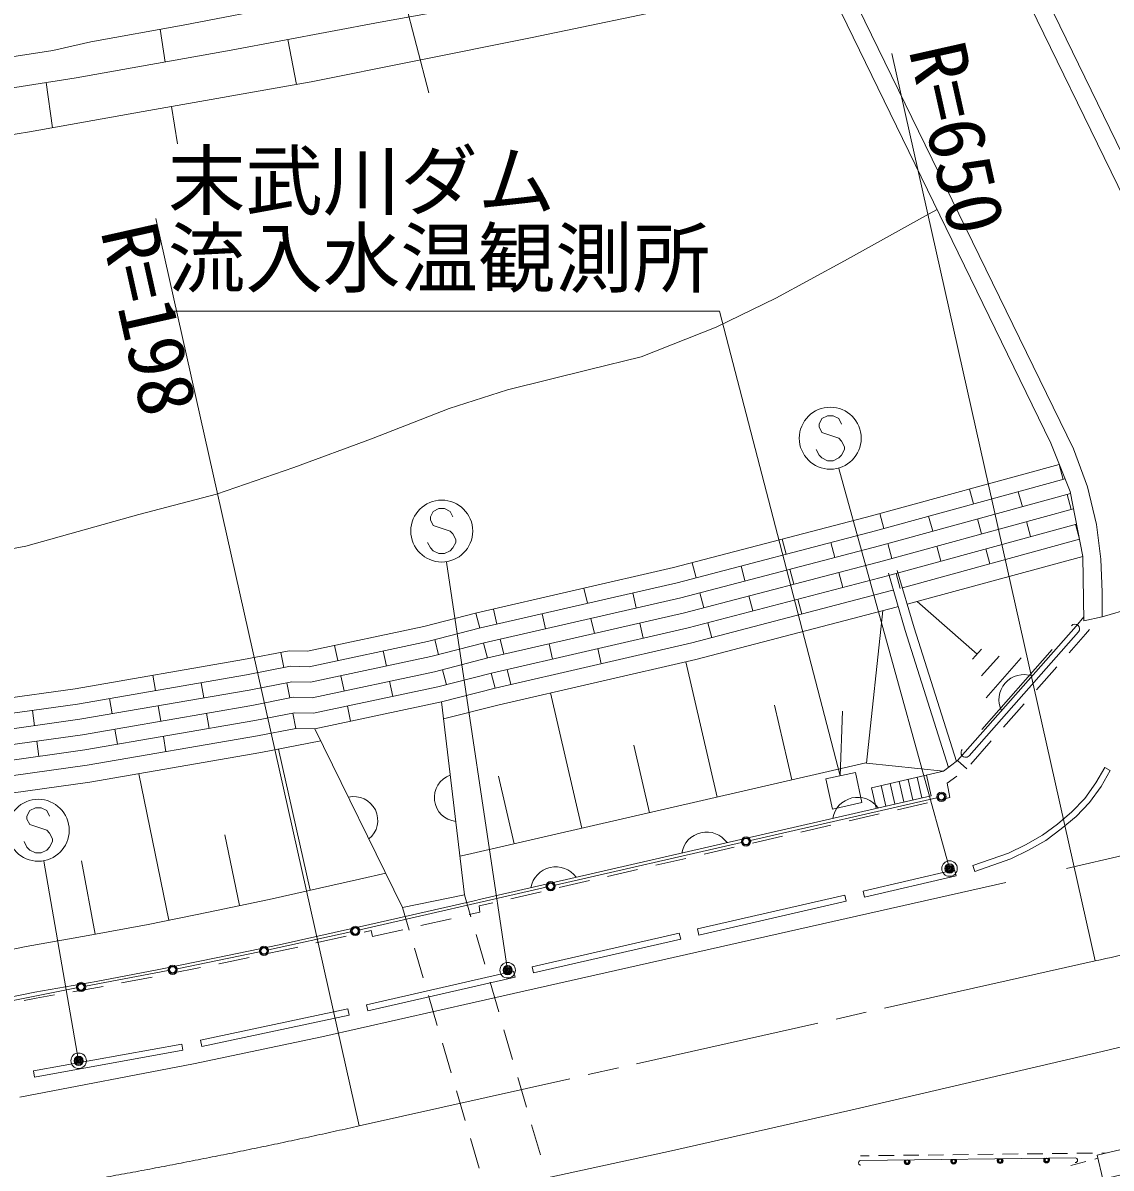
# Model space of a CAD drawing. Units: millimetres at full size, sheet at 1:1000; details may follow other scales. Extents: x 40000 to 680000, y 20000 to 380000.
# Drawn here: x 449116 to 484238, y 282363 to 319309 of the extents above; entities that cross this region are included whole.
import ezdxf
from ezdxf.enums import TextEntityAlignment as Align

# ---------------------------------------------------------------- set-up
doc = ezdxf.new("R2010")
doc.units = ezdxf.units.MM
doc.header["$LTSCALE"] = 1000
doc.header["$PDMODE"] = 32
doc.header["$PDSIZE"] = 500
doc.linetypes.add('CHAIN', pattern=[18.5, 12, -1.5, 3.5, -1.5])
for name, color, linetype, lineweight in [('M-BGD', 7, 'Continuous', 13), ('M-BMK', 2, 'Continuous', 13), ('M-STR-HTXT', 7, 'Continuous', 13), ('M-STR-STR1', 1, 'Continuous', 13), ('M-STR-STRC', 7, 'Continuous', 13)]:
    doc.layers.add(name, color=color, linetype=linetype, lineweight=lineweight)
doc.styles.add('ＭＳ ゴシック', font='')
doc.styles.get('ＭＳ ゴシック').set_extended_font_data('MS Gothic')

msp = doc.modelspace()

# ---------------------------------------------------------------- linework, layer by layer
at = {"layer": 'M-BGD'}
for p, q in [((461293, 320623), (462223, 317050)), ((453549, 319105), (453705, 318047)), ((457671, 318772), (457944, 317322)), ((449863, 317386), (450077, 315929)), ((453909, 316614), (454111, 315407)), ((482567, 305064), (476508, 303407)), ((482690, 304579), (482558, 305061)), ((482757, 304597), (476637, 302924)), ((482933, 304127), (476767, 302441)), ((479796, 303788), (479664, 304270)), ((481375, 303701), (481243, 304183)), ((482954, 303614), (482822, 304097)), ((476508, 303407), (470112, 301735)), ((476902, 302997), (476770, 303479)), ((483028, 303635), (476896, 301958)), ((478481, 302910), (478349, 303392)), ((483122, 303142), (477025, 301475)), ((480060, 302823), (479928, 303305)), ((481638, 302737), (481507, 303219)), ((483217, 302650), (483085, 303132)), ((476637, 302924), (470232, 301249)), ((473746, 302168), (473619, 302652)), ((477501, 301087), (483217, 302650)), ((476767, 302441), (470351, 300764)), ((475323, 302064), (475197, 302548)), ((477166, 302032), (477034, 302514)), ((478745, 301945), (478613, 302428)), ((480323, 301859), (480192, 302341)), ((476896, 301958), (470470, 300278)), ((470843, 301409), (470717, 301893)), ((477657, 300559), (483324, 302097)), ((470112, 301735), (463768, 300278)), ((472421, 301305), (472294, 301789)), ((473999, 301201), (473872, 301684)), ((475576, 301096), (475450, 301580)), ((477050, 301556), (477594, 299711)), ((477430, 301067), (477298, 301550)), ((477338, 301641), (477882, 299795)), ((470232, 301249), (463887, 299792)), ((477025, 301475), (470589, 299793)), ((470351, 300764), (464005, 299306)), ((467337, 300585), (467225, 301072)), ((468911, 300433), (468799, 300920)), ((471096, 300442), (470970, 300926)), ((472674, 300338), (472547, 300821)), ((464413, 299913), (464301, 300400)), ((474252, 300233), (474125, 300717)), ((479911, 298940), (477976, 300646)), ((463768, 300278), (462056, 299837)), ((463861, 299786), (463736, 300270)), ((470470, 300278), (464123, 298821)), ((465987, 299762), (465875, 300249)), ((467561, 299610), (467449, 300097)), ((476341, 295432), (476866, 300348)), ((483947, 300149), (483358, 300021)), ((462056, 299837), (458307, 299040)), ((463887, 299792), (462170, 299350)), ((470589, 299793), (464242, 298335)), ((469135, 299458), (469023, 299946)), ((471349, 299474), (471223, 299958)), ((477596, 299705), (478991, 295292)), ((477882, 299795), (479245, 295484)), ((483416, 299586), (483545, 299744)), ((462170, 299350), (458354, 298539)), ((464005, 299306), (462284, 298863)), ((462533, 298927), (462408, 299412)), ((464110, 298817), (463986, 299301)), ((464637, 298939), (464525, 299426)), ((466211, 298787), (466099, 299274)), ((482888, 298990), (483416, 299586)), ((457709, 299054), (456238, 298766)), ((457538, 298511), (457442, 299002)), ((458307, 299040), (457709, 299054)), ((459277, 298735), (459173, 299224)), ((460848, 298558), (460745, 299047)), ((467785, 298635), (467673, 299123)), ((480053, 299101), (479768, 298779)), ((482337, 299092), (480063, 296514)), ((456238, 298766), (450804, 297829)), ((457752, 298553), (456329, 298274)), ((458354, 298539), (457752, 298553)), ((462284, 298863), (458401, 298038)), ((464123, 298821), (462399, 298376)), ((471522, 294330), (470517, 298699)), ((480625, 298883), (480056, 298239)), ((481339, 298827), (480202, 297537)), ((481829, 297791), (482491, 298540)), ((456329, 298274), (450881, 297335)), ((453395, 297768), (453310, 298261)), ((462399, 298376), (458448, 297537)), ((459485, 297757), (459381, 298246)), ((464242, 298335), (462513, 297890)), ((462783, 297959), (462658, 298443)), ((464360, 297849), (464235, 298333)), ((464861, 297964), (464749, 298451)), ((450804, 297829), (444829, 296993)), ((454958, 297530), (454874, 298023)), ((457794, 298052), (456420, 297782)), ((457731, 297530), (457634, 298020)), ((458401, 298038), (457794, 298052)), ((462513, 297890), (458495, 297036)), ((461056, 297580), (460952, 298069)), ((456420, 297782), (450958, 296841)), ((452002, 297021), (451917, 297513)), ((457837, 297551), (456510, 297290)), ((458448, 297537), (457837, 297551)), ((467153, 293326), (466148, 297695)), ((450881, 297335), (444888, 296497)), ((449496, 296636), (449427, 297131)), ((456510, 297290), (451035, 296346)), ((453565, 296783), (453480, 297275)), ((457880, 297050), (456601, 296799)), ((458495, 297036), (457880, 297050)), ((458542, 296534), (462628, 297403)), ((459693, 296779), (459589, 297268)), ((462628, 297403), (463370, 291182)), ((473931, 294884), (473377, 297293)), ((480769, 296592), (481432, 297341)), ((450958, 296841), (444948, 296000)), ((456601, 296799), (451112, 295852)), ((455128, 296545), (455043, 297037)), ((457923, 296549), (457827, 297039)), ((451035, 296346), (445007, 295503)), ((452172, 296035), (452087, 296528)), ((457923, 296549), (458542, 296534)), ((461364, 290775), (458542, 296534)), ((449634, 295646), (449565, 296141)), ((453735, 295797), (453650, 296290)), ((469337, 293828), (468835, 296012)), ((479710, 295393), (480372, 296142)), ((451112, 295852), (445066, 295007)), ((458386, 291327), (457368, 295879)), ((476341, 295432), (478826, 295166)), ((479581, 295247), (479281, 295512)), ((453822, 290361), (452861, 295088)), ((464968, 292823), (464466, 295008)), ((477398, 294837), (477550, 294177)), ((477690, 294905), (477842, 294244)), ((477982, 294972), (478134, 294311)), ((478275, 295039), (478427, 294378)), ((478945, 294781), (479254, 295007)), ((476813, 294703), (476965, 294042)), ((477105, 294770), (477257, 294110)), ((479037, 294315), (478945, 294781)), ((478427, 294378), (463800, 291016)), ((477340, 293923), (478314, 294147)), ((478899, 294283), (479037, 294315)), ((475780, 293565), (476755, 293789)), ((474221, 293206), (475196, 293430)), ((456107, 290832), (455630, 293114)), ((472662, 292848), (473636, 293072)), ((471103, 292489), (472077, 292713)), ((451454, 289908), (451011, 292279)), ((469543, 292131), (470518, 292355)), ((467984, 291772), (468958, 291996)), ((476231, 291302), (479188, 291984)), ((479843, 291935), (479777, 292124)), ((466425, 291414), (467399, 291638)), ((463370, 291182), (461364, 290775)), ((463370, 291182), (463577, 290474)), ((464865, 291055), (465840, 291279)), ((470891, 290077), (475646, 291173)), ((476276, 291107), (476231, 291302)), ((463775, 291007), (460314, 290223)), ((461364, 290775), (461582, 290037)), ((463845, 290821), (464281, 290921)), ((463863, 290617), (463845, 290821)), ((461963, 290187), (462938, 290408)), ((463523, 290540), (463863, 290617)), ((460402, 289833), (461378, 290054)), ((470936, 289882), (470891, 290077)), ((458570, 289626), (459546, 289844)), ((460132, 289975), (460353, 290025)), ((460353, 290025), (460402, 289833)), ((463745, 289898), (464025, 288938)), ((465550, 288853), (470303, 289943)), ((457008, 289283), (457428, 289371)), ((457428, 289371), (457985, 289495)), ((461752, 289461), (462035, 288502)), ((455441, 288956), (455448, 288957)), ((455448, 288957), (456420, 289160)), ((453874, 288637), (454854, 288836)), ((460202, 287629), (464956, 288718)), ((465595, 288658), (465550, 288853)), ((450728, 288052), (451521, 288191)), ((451521, 288191), (451712, 288227)), ((452302, 288337), (453285, 288521)), ((464193, 288362), (464473, 287402)), ((449154, 287766), (449543, 287845)), ((449543, 287845), (450137, 287949)), ((462205, 287927), (462488, 286968)), ((454845, 286485), (459603, 287496)), ((460247, 287434), (460202, 287629)), ((464641, 286826), (464921, 285866)), ((449454, 285497), (454245, 286362)), ((454887, 286289), (454845, 286485)), ((462658, 286392), (462941, 285433)), ((449490, 285300), (449454, 285497)), ((465089, 285290), (465369, 284330)), ((463111, 284858), (463394, 283899)), ((465537, 283754), (465817, 282794)), ((463564, 283323), (463848, 282364)), ((476434, 282762), (476154, 282758)), ((476156, 282608), (483082, 282690)), ((477234, 282771), (476734, 282765)), ((478034, 282780), (477534, 282775)), ((478834, 282790), (478334, 282784)), ((479634, 282799), (479134, 282793)), ((480434, 282809), (479934, 282803)), ((481234, 282818), (480734, 282812)), ((482034, 282827), (481534, 282822)), ((482834, 282837), (482334, 282831)), ((483634, 282846), (483134, 282840)), ((483712, 282656), (483808, 282682)), ((484077, 282851), (483934, 282850)), ((482941, 282442), (483423, 282576))]:
    msp.add_line(p, q, dxfattribs=at)
for points in [[(492113, 302496), (491259, 303116), (490517, 303732), (489650, 304591), (488862, 305566), (488142, 306651), (487278, 308288), (478588, 326089)], [(473676, 324727), (483030, 305569), (483478, 304344), (483763, 303130), (483910, 302012), (483955, 300944), (483947, 300149)], [(441654, 317185), (446032, 317793), (450081, 318419), (451309, 318696), (454288, 319240), (457761, 319899), (462789, 320930), (466351, 321681), (470101, 322504), (472778, 323131), (473725, 323350)], [(439250, 315974), (441580, 316187), (446526, 316862), (450840, 317539), (455836, 318425), (460645, 319334), (464837, 320098), (469626, 321122), (473789, 322126), (474258, 322255)], [(425201, 313464), (427737, 313461), (431358, 313706), (435745, 314118), (440983, 314609), (444937, 315087), (449329, 315794), (452997, 316454), (458417, 317405), (461747, 318076), (465552, 318837), (470624, 319891), (473402, 320657), (474839, 321061)], [(416142, 300705), (418628, 300276), (420744, 299934), (422894, 299740), (424742, 299725), (429790, 300304), (437822, 300937), (445829, 301795), (449216, 302430), (452858, 303446), (455363, 304104), (457857, 304963), (460363, 305893), (462872, 306874), (464753, 307469), (467399, 308126), (469074, 308537), (471494, 309498), (473413, 310425), (475632, 311638), (478343, 313141), (478620, 313292)], [(462628, 297403), (464360, 297849), (470709, 299307), (477154, 300992), (477212, 301008)], [(462693, 296852), (464490, 297314), (470840, 298773), (477296, 300461), (477367, 300480)], [(483356, 300145), (483111, 299845), (479281, 295512)], [(409262, 294022), (413118, 293745), (417447, 293533), (422165, 293399), (426094, 293402), (430041, 293484), (435546, 293717), (440140, 294020), (445125, 294510), (451189, 295358), (456691, 296307), (457923, 296549)], [(409223, 293474), (413085, 293196), (417426, 292984), (422158, 292849), (426100, 292852), (430059, 292934), (435575, 293168), (440185, 293472), (445190, 293964), (451274, 294815), (456791, 295766), (458732, 296147)], [(463222, 292422), (463465, 292478), (476323, 295434)], [(479281, 295512), (478826, 295166), (476507, 294633), (476659, 293972)], [(479777, 292124), (480923, 292522), (481478, 292795), (482023, 293102), (482508, 293462), (482971, 293852), (483391, 294291), (483746, 294787), (484040, 295287)], [(479843, 291935), (481000, 292337), (481572, 292618), (482132, 292934), (482632, 293305), (483108, 293706), (483545, 294163), (483914, 294678), (484212, 295186), (484040, 295287)], [(399147, 287619), (403141, 287301), (405118, 287176), (408637, 287017), (412606, 286904), (416596, 286844), (420573, 286852), (422557, 286883), (424522, 286941), (428516, 287117), (430521, 287259), (434475, 287544), (436434, 287733), (440440, 288167), (442405, 288395), (445335, 288806), (447281, 289119), (449227, 289516), (451218, 289864), (453160, 290227), (455104, 290622), (457069, 291033), (459979, 291683), (460825, 291876)], [(476276, 291107), (479233, 291789), (479188, 291984)], [(470936, 289882), (475691, 290978), (475646, 291173)], [(460310, 290220), (457386, 289566), (455407, 289153), (453447, 288754), (451485, 288388), (449506, 288042), (447546, 287642)], [(465595, 288658), (470347, 289748), (470303, 289943)], [(460247, 287434), (465000, 288523), (464956, 288718)], [(454887, 286289), (459644, 287300), (459603, 287496)], [(449490, 285300), (454280, 286166), (454245, 286362)]]:
    msp.add_lwpolyline(points, dxfattribs=at)
for points in [[(475244, 293948), (475034, 294916), (475985, 295122), (476195, 294154)], [(483785, 282783), (484567, 282967), (484751, 282188), (483968, 282004)]]:
    msp.add_lwpolyline(points, close=True, dxfattribs=at)
for centre in [(479156, 282587), (479156, 282587), (479156, 282587), (480656, 282605), (480656, 282605), (480656, 282605), (482156, 282623), (482156, 282623), (482156, 282623), (477656, 282570), (477656, 282570), (477656, 282570)]:
    msp.add_circle(centre, 50, dxfattribs=at)
for centre, radius, start, end in [((481430, 297472), 812, 71.1502, 205.9104), ((463166, 294312), 769, 109.4877, 264.1269), ((459801, 293580), 769, 308.7895, 103.4287), ((476056, 293513), 812, 35.5682, 170.3285), ((471183, 292392), 812, 35.5682, 170.3285), ((466311, 291272), 812, 35.5682, 170.3285), ((479156, 282587), 93.8, 143.803, 37.5428), ((479156, 282587), 75, 132.0825, 49.2633), ((479156, 282587), 56.3, 90.673, 90.6729), ((480656, 282605), 93.8, 143.803, 37.5428), ((480656, 282605), 75, 132.0825, 49.2633), ((480656, 282605), 56.3, 90.673, 90.6729), ((482156, 282623), 93.8, 143.803, 37.5428), ((482156, 282623), 75, 132.0825, 49.2633), ((482156, 282623), 56.3, 90.673, 90.6729), ((483083, 282615), 75, 270.6729, 90.6729), ((476157, 282533), 75, 90.6729, 270.6729), ((477656, 282570), 93.8, 143.803, 37.5428), ((477656, 282570), 75, 132.0825, 49.2633), ((477656, 282570), 56.3, 90.673, 90.6729)]:
    msp.add_arc(centre, radius, start, end, dxfattribs=at)
at = {"layer": 'M-BMK'}
for p, q in [((476922, 287521), (483727, 289045)), ((475361, 287171), (476337, 287390)), ((468921, 285728), (474776, 287040)), ((467359, 285379), (468335, 285597)), ((459970, 283723), (466774, 285248))]:
    msp.add_line(p, q, dxfattribs=at)
at = {"layer": 'M-BMK', "linetype": 'CHAIN'}
for centre, radius, start, end in [((341551, 923305), 650000, 282.63458, 286.62052), ((416661, 476930), 198001, 268.84202, 282.63454)]:
    msp.add_arc(centre, radius, start, end, dxfattribs=at)
at = {"layer": 'M-STR-HTXT'}
for p, q in [((483727, 289045), (477165, 318318)), ((459970, 283723), (453408, 312997)), ((479024, 292026), (475446, 304931)), ((464762, 288746), (462785, 301913)), ((475490, 295014), (475568, 297101)), ((450916, 285826), (449787, 292262))]:
    msp.add_line(p, q, dxfattribs=at)
msp.add_lwpolyline([(475490, 295014), (471597, 310007), (453797, 310007)], dxfattribs=at)
for centre, radius in [((479024, 292026), 150), ((479024, 292026), 120), ((479024, 292026), 90), ((479024, 292026), 60), ((479024, 292026), 30), ((479024, 292026), 20), ((464762, 288746), 150), ((464762, 288746), 120), ((464762, 288746), 90), ((464762, 288746), 60), ((464762, 288746), 30), ((464762, 288746), 20), ((450916, 285826), 150), ((450916, 285826), 120), ((450916, 285826), 90), ((450916, 285826), 60), ((450916, 285826), 30), ((450916, 285826), 20)]:
    msp.add_circle(centre, radius, dxfattribs=at)
for p in [(479024, 292026), (464762, 288746), (450916, 285826)]:
    msp.add_point(p, dxfattribs=at)
at = {"layer": 'M-STR-STR1'}
msp.add_line((483947, 300149), (484908, 300425), dxfattribs=at)
for points in [[(479160, 326248), (487818, 308460), (488827, 306623), (490109, 304937), (491404, 303708), (492803, 302735)], [(483358, 300021), (483324, 302097), (482920, 304195), (482288, 305754), (473129, 324576)]]:
    msp.add_lwpolyline(points, dxfattribs=at)
at = {"layer": 'M-STR-STRC'}
for p, q in [((474902, 306546), (474811, 306365)), ((474811, 306365), (474811, 306274)), ((475083, 306637), (474902, 306546)), ((475265, 306637), (475083, 306637)), ((475447, 306546), (475265, 306637)), ((475538, 306365), (475447, 306546)), ((474811, 306274), (474902, 306092)), ((474902, 306092), (475447, 305910)), ((474811, 305365), (474720, 305546)), ((475447, 305910), (475538, 305819)), ((475538, 305819), (475629, 305637)), ((475629, 305546), (475538, 305365)), ((475629, 305637), (475629, 305546)), ((474902, 305274), (474811, 305365)), ((475083, 305183), (474902, 305274)), ((475265, 305183), (475083, 305183)), ((475447, 305274), (475265, 305183)), ((475538, 305365), (475447, 305274)), ((462362, 303551), (462271, 303369)), ((462271, 303369), (462271, 303279)), ((462544, 303642), (462362, 303551)), ((462726, 303642), (462544, 303642)), ((462907, 303551), (462726, 303642)), ((462998, 303369), (462907, 303551)), ((462271, 303279), (462362, 303097)), ((462362, 303097), (462907, 302915)), ((462907, 302915), (462998, 302824)), ((462998, 302824), (463089, 302642)), ((463089, 302642), (463089, 302551)), ((462271, 302369), (462180, 302551)), ((462362, 302279), (462271, 302369)), ((462544, 302188), (462362, 302279)), ((462907, 302279), (462726, 302188)), ((462998, 302369), (462907, 302279)), ((463089, 302551), (462998, 302369)), ((462726, 302188), (462544, 302188)), ((483184, 299662), (479656, 295666)), ((478617, 294308), (472603, 292932)), ((449339, 293898), (449248, 293716)), ((449521, 293989), (449339, 293898)), ((449703, 293989), (449521, 293989)), ((449885, 293898), (449703, 293989)), ((449976, 293716), (449885, 293898)), ((449248, 293716), (449248, 293625)), ((449248, 293625), (449339, 293443)), ((449339, 293443), (449885, 293262)), ((449885, 293262), (449976, 293171)), ((449976, 293171), (450067, 292989)), ((450067, 292989), (450067, 292898)), ((449248, 292716), (449157, 292898)), ((449339, 292625), (449248, 292716)), ((449521, 292534), (449339, 292625)), ((449885, 292625), (449703, 292534)), ((449976, 292716), (449885, 292625)), ((450067, 292898), (449976, 292716)), ((472310, 292865), (466296, 291489)), ((449703, 292534), (449521, 292534)), ((484749, 292485), (482803, 292025)), ((466003, 291422), (459989, 290046)), ((459696, 289981), (457045, 289403)), ((456751, 289341), (454097, 288792)), ((453803, 288734), (451141, 288234)), ((450846, 288178), (448198, 287655))]:
    msp.add_line(p, q, dxfattribs=at)
for points in [[(528329, 297589), (528248, 297565), (523397, 296173), (518520, 294802), (512532, 293203), (506586, 291656), (500203, 290026), (489258, 287385), (483579, 286037), (475976, 284263), (470046, 282923), (462666, 281315), (457335, 280248)], [(480845, 291576), (464952, 287997), (458763, 286599), (454622, 285731), (449022, 284647)]]:
    msp.add_lwpolyline(points, dxfattribs=at)
for centre, radius in [((475174, 305910), 1000), ((462635, 302915), 1000), ((478763, 294342), 150), ((478763, 294342), 120), ((449612, 293262), 1000), ((478763, 294342), 100), ((472456, 292899), 150), ((472456, 292899), 120), ((472456, 292899), 100), ((466149, 291456), 150), ((466149, 291456), 120), ((466149, 291456), 100), ((459842, 290013), 150), ((459842, 290013), 120), ((459842, 290013), 100), ((456898, 289371), 150), ((456898, 289371), 120), ((456898, 289371), 100), ((453950, 288761), 150), ((453950, 288761), 120), ((453950, 288761), 100), ((450994, 288207), 150), ((450994, 288207), 120), ((450994, 288207), 100)]:
    msp.add_circle(centre, radius, dxfattribs=at)
for centre, start, end in [((483071, 299761), 318.5609, 138.5609), ((479544, 295765), 138.5609, 318.5609)]:
    msp.add_arc(centre, 150, start, end, dxfattribs=at)

# ---------------------------------------------------------------- texts
at = {"layer": 'M-STR-HTXT', "style": 'ＭＳ ゴシック'}
msp.add_text('R=650', height=1833, rotation=282.635, dxfattribs=at).set_placement((477165, 318318), align=Align.BOTTOM_LEFT)
for s, p in [('末武川ダム', (453797, 312757)), ('流入水温観測所', (453797, 310257))]:
    msp.add_text(s, height=1833, dxfattribs=at).set_placement(p, align=Align.BOTTOM_LEFT)
msp.add_text('R=198', height=1833, rotation=282.635, dxfattribs=at).set_placement((453408, 312997), align=Align.TOP_LEFT)

doc.saveas('drawing.dxf')
